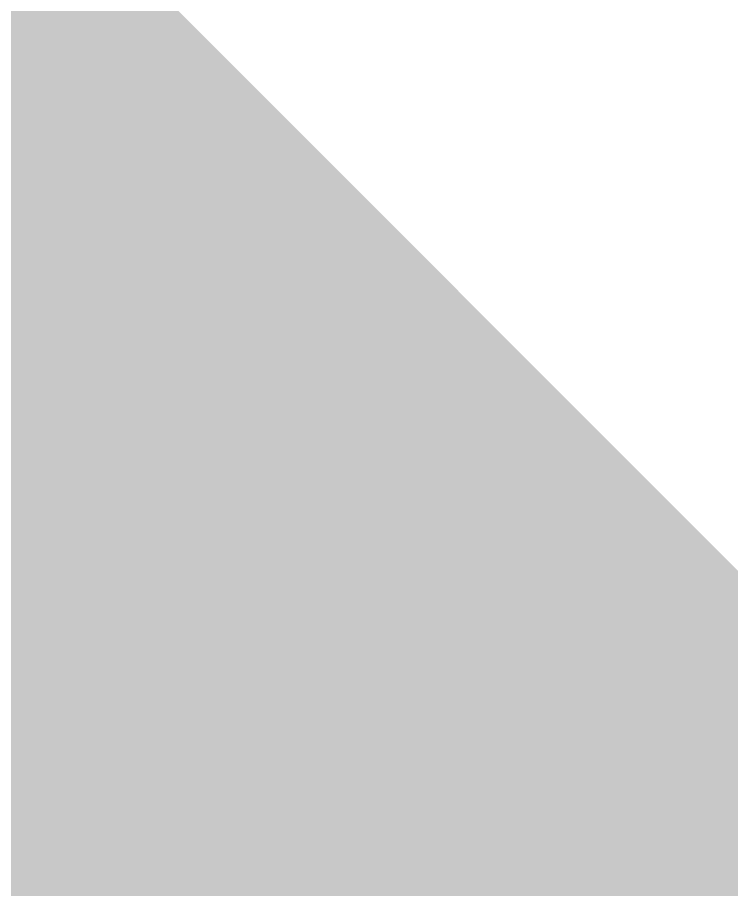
# Model space of a CAD drawing. Header units: inches. Extents: x -0.16 to 1.73, y -0.16 to 1.34.
# Drawn here: x 0.275215 to 0.27826, y -0.004144 to -0.000428 of the extents above; entities that cross this region are included whole.
import ezdxf

# ---------------------------------------------------------------- set-up
doc = ezdxf.new("R2010")
doc.units = ezdxf.units.IN
doc.header["$MEASUREMENT"] = 0
for name, color, linetype in [('Bottom Solder', 6, 'Continuous'), ('Top Layer', 1, 'Continuous'), ('Top Solder', 216, 'Continuous')]:
    doc.layers.add(name, color=color, linetype=linetype)

msp = doc.modelspace()

# ---------------------------------------------------------------- hatches: boundary and pattern name
at = {"layer": 'Bottom Solder'}
h = msp.add_hatch(color=6, dxfattribs=at)
edge = h.paths.add_edge_path()
edge.add_arc((0.2874, 0.0079), 0.012, 0, 360)
at = {"layer": 'Top Layer'}
msp.add_hatch(color=1, dxfattribs=at).paths.add_polyline_path([(0.3358259, 0.2499123), (0.3337548, 0.2449123), (0.3224028, 0.2449123), (0.3188911, 0.2442138), (0.3159142, 0.2422246), (0.2844847, 0.2107951), (0.2824955, 0.2078181), (0.281797, 0.2043065), (0.281797, 0.1182621), (0.2814825, 0.1175694), (0.2814641, 0.1170199), (0.2814351, 0.116741), (0.2813935, 0.1165105), (0.2813437, 0.116321), (0.2812882, 0.1161636), (0.2812269, 0.116027), (0.2811562, 0.1159), (0.281071, 0.1157733), (0.2809629, 0.1156383), (0.2806486, 0.115305), (0.2802223, 0.114184), (0.2791047, 0.1130664), (0.2769733, 0.1079208), (0.2769733, 0.1023512), (0.2791047, 0.0972056), (0.2830428, 0.0932675), (0.2837309, 0.0898081), (0.2805114, 0.0865886), (0.2785222, 0.0836116), (0.2781343, 0.0816613), (0.2780524, 0.081474), (0.2745115, 0.081474), (0.2745115, 0.0175061), (0.2745114, 0.017506), (0.2742067, 0.0126322), (0.2734, 0.0106848), (0.2734, 0.0051152), (0.2755314, -0.0000304), (0.2794696, -0.0039686), (0.2812007, -0.0046856), (0.2816694, -0.005426), (0.2822537, -0.0105339), (0.2803614, -0.0124262), (0.2783722, -0.0154032), (0.2776737, -0.0189148), (0.2776737, -0.044546), (0.2773578, -0.0452553), (0.2773565, -0.045306), (0.2745115, -0.045306), (0.2745115, -0.0511696), (0.2743556, -0.051546), (0.2745115, -0.0519224), (0.2745115, -0.0521311), (0.2744231, -0.0524796), (0.2745115, -0.0526281), (0.2745115, -0.1060801), (0.2714949, -0.107847), (0.2684785, -0.1060803), (0.2684785, -0.045306), (0.244913, -0.045306), (0.2443333, -0.0448411), (0.2416076, -0.0412147), (0.2439, -0.0356804), (0.2439, -0.0285196), (0.2411596, -0.0219038), (0.2397394, -0.0204836), (0.2394329, -0.0162721), (0.2394242, -0.0151256), (0.2393663, -0.0149887), (0.2394162, -0.0148487), (0.2391945, -0.0143814), (0.2391945, 0.0165571), (0.2438016, 0.0175059), (0.2438016, 0.017506), (0.2684785, 0.017506), (0.2684785, 0.0742282), (0.2685153, 0.0742852), (0.2684794, 0.0744523), (0.2688529, 0.075354), (0.2684785, 0.0762579), (0.2684785, 0.081474), (0.2677905, 0.081474), (0.2676453, 0.0836877), (0.2676343, 0.0853957), (0.2673555, 0.0860567), (0.2673555, 0.1027238), (0.2673556, 0.1027243), (0.2665018, 0.1070163), (0.2640706, 0.1106549), (0.2640703, 0.1106551), (0.2592073, 0.1155181), (0.2589628, 0.1161541), (0.257743, 0.117438), (0.256785, 0.118565), (0.2559748, 0.1196453), (0.2553039, 0.1206776), (0.2547672, 0.1216535), (0.2543518, 0.1225766), (0.2540477, 0.1234453), (0.2538425, 0.1242661), (0.2537242, 0.1250545), (0.2536696, 0.1261474), (0.2533033, 0.1269201), (0.2533033, 0.139831), (0.2200434, 0.139831), (0.2193568, 0.1445467), (0.2193568, 0.1905164), (0.2237339, 0.1920204), (0.2237339, 0.1920205), (0.2715608, 0.1920205), (0.2715608, 0.2511735), (0.2715609, 0.2520515), (0.2736803, 0.2561736), (0.3295646, 0.2561736)])
at = {"layer": 'Top Solder'}
h = msp.add_hatch(color=216, dxfattribs=at)
edge = h.paths.add_edge_path()
edge.add_arc((0.2874, 0.0079), 0.012, 0, 360)

doc.saveas('drawing.dxf')
